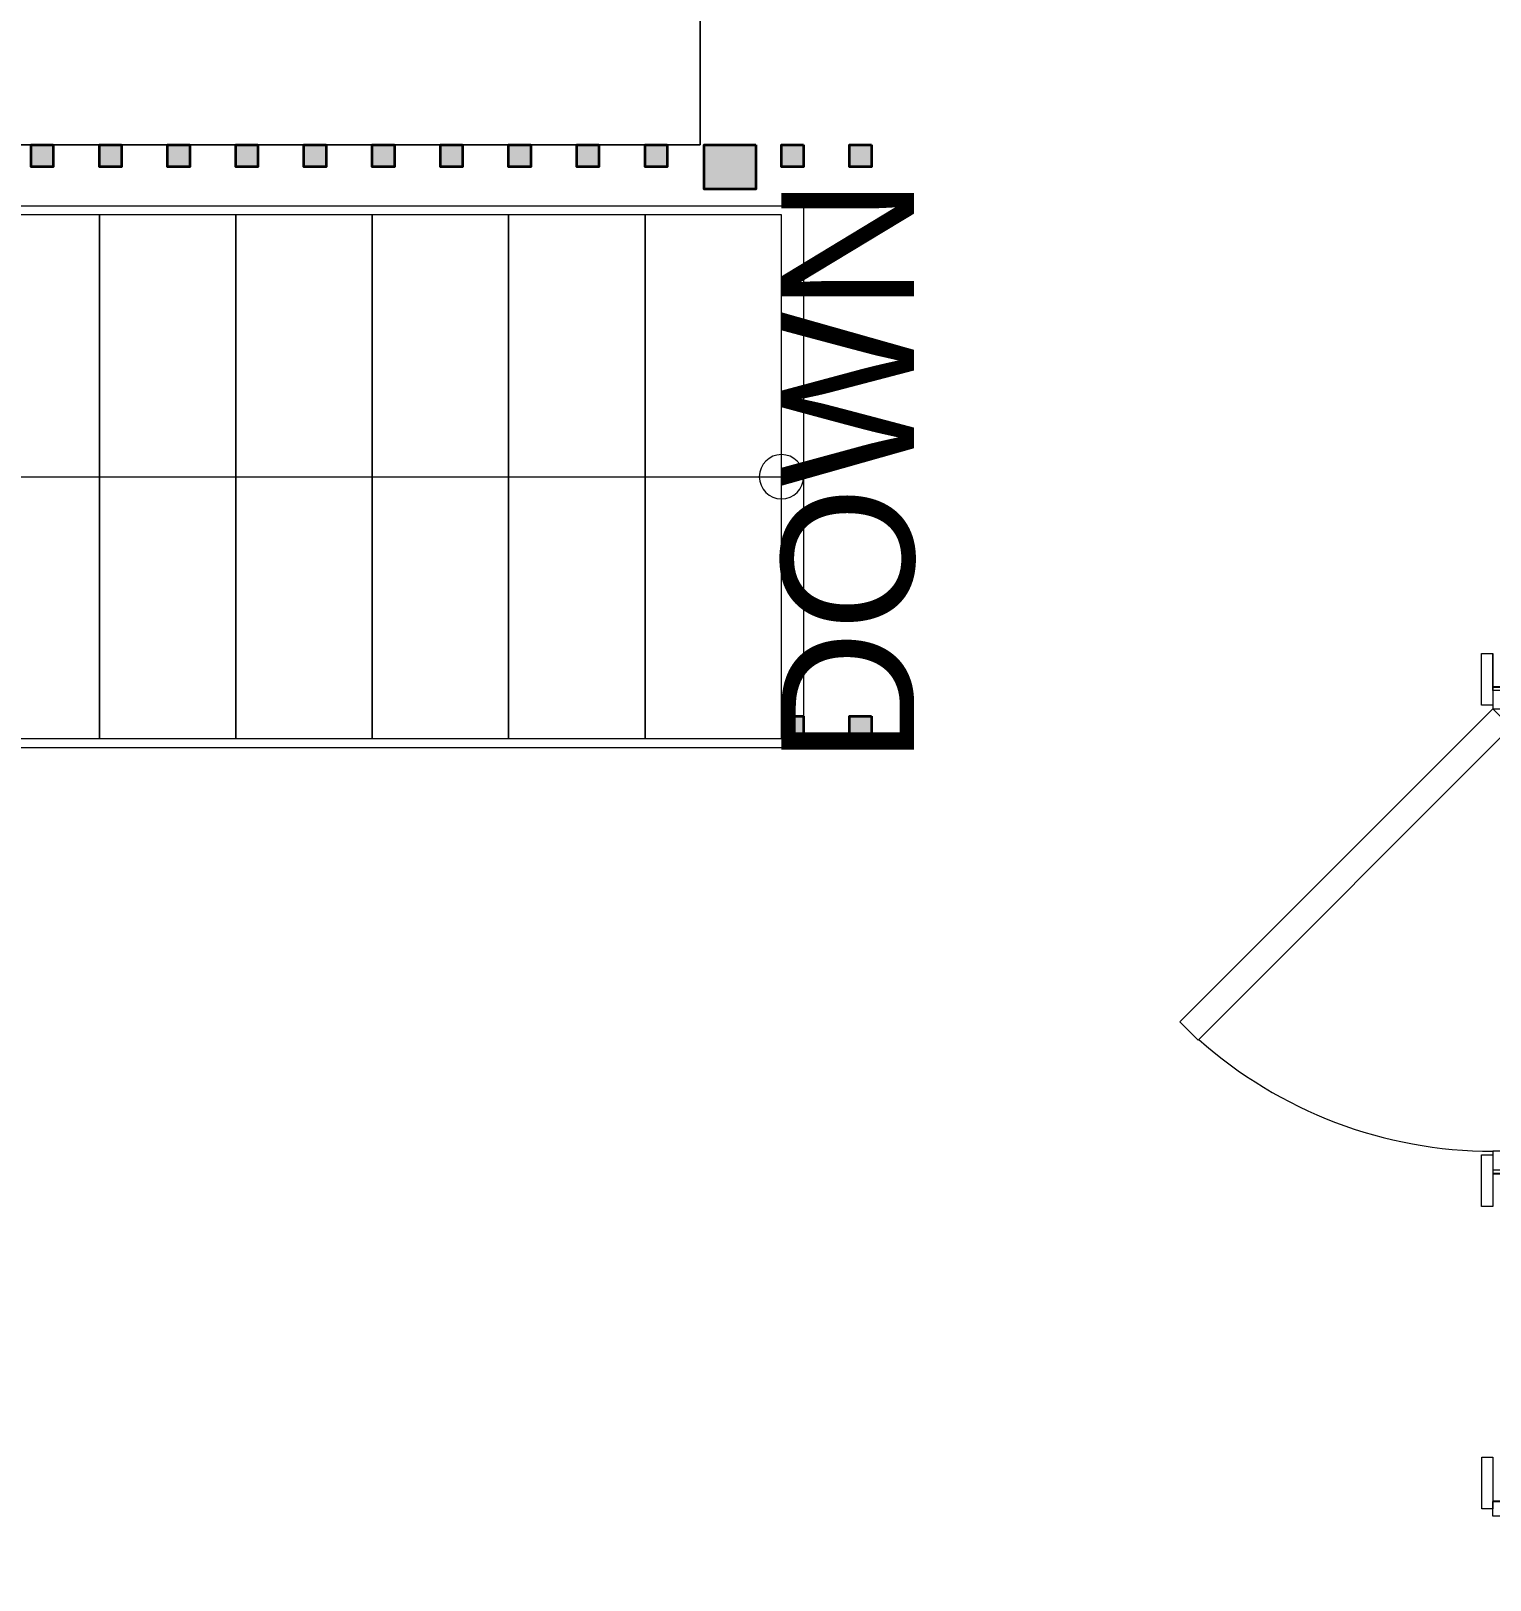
# Model space of a CAD drawing. Header units: inches. Extents: x -1094 to 3113, y -1192 to 2792.
# Drawn here: x 285.7 to 384.7, y 152.1 to 257.1 of the extents above; entities that cross this region are included whole.
import ezdxf

# ---------------------------------------------------------------- set-up
doc = ezdxf.new("R2010")
doc.units = ezdxf.units.IN
doc.header["$MEASUREMENT"] = 0
doc.linetypes.add('Wipeout_Contour', pattern=[39.370079, 0, -39.370079])
for name, color, linetype in [('A - FLOORS.3D', 7, 'Continuous'), ('A - STAIRS.3D', 7, 'Continuous'), ('Cover Fills', 7, 'Continuous'), ('New_A - RAILINGS.3D', 7, 'Continuous'), ('New_A - WALLS - INTERIOR.3D', 7, 'Continuous'), ('New_Doors', 7, 'Continuous')]:
    doc.layers.add(name, color=color, linetype=linetype)
for name, color, linetype, lineweight in [('A - FLOORS.3D_Pen_No__121', 7, 'Continuous', 18), ('A - STAIRS.3D_Pen_No__1', 7, 'Continuous', 18), ('A - STAIRS.3D_Pen_No__7', 7, 'Continuous', 18), ('New_A - RAILINGS.3D_Pen_No__1', 7, 'Continuous', 35), ('New_Cut Fills_Pen_No__131', 8, 'Continuous', 9), ('New_Doors_Pen_No__143', 7, 'Continuous', 18), ('New_Doors_Pen_No__144', 7, 'Continuous', 25), ('New_Doors_Pen_No__3', 7, 'Continuous', 18), ('New_Doors_Pen_No__6', 7, 'Continuous', 9)]:
    doc.layers.add(name, color=color, linetype=linetype, lineweight=lineweight)
doc.styles.add('GENERATED_STYLE_1', font='Arial.ttf')

# ---------------------------------------------------------------- blocks, each defined once
blk = doc.blocks.new('Slab_6', base_point=(0.5, 249.38))
at = {"layer": 'A - FLOORS.3D_Pen_No__121', "color": 7, "linetype": 'Continuous', "lineweight": 18, "flags": 128}
for points in [[(0.5, 249.38), (0.5, 38.5), (4.62, 38.5), (4.62, 0.5), (188.25, 0.5), (188.25, 38.5), (385.5, 38.5), (385.5, 0.5), (572.5, 0.5), (572.5, 194.25), (611.75, 194.25), (611.75, 408.5), (335.87, 408.5), (335.87, 377.37), (331.12, 377.37), (331.12, 249.38)], [(234.88, 208.5), (234.88, 245.25), (338.13, 245.25), (338.13, 208.5)]]:
    blk.add_lwpolyline(points, close=True, dxfattribs=at)
blk = doc.blocks.new('Slab_8', base_point=(0.5, 539.5))
at = {"layer": 'A - FLOORS.3D_Pen_No__121', "color": 7, "linetype": 'Continuous', "lineweight": 18, "flags": 128}
blk.add_lwpolyline([(0.5, 539.5), (0.5, 249.38), (331.12, 249.38), (331.12, 431.62), (335.25, 431.62), (335.25, 539.5)], close=True, dxfattribs=at)
blk = doc.blocks.new('Rectangular Door Opening 26[11]')
at = {"layer": 'New_Doors_Pen_No__143', "color": 7, "linetype": 'Continuous', "lineweight": 18}
for p, q in [((384.875, 160.375), (384.875, 157.375)), ((389.625, 160.375), (389.625, 157.375)), ((384.875, 61.375), (384.875, 58.375)), ((389.625, 61.375), (389.625, 58.375))]:
    blk.add_line(p, q, dxfattribs=at)
at = {"layer": 'New_Doors_Pen_No__144', "color": 7, "linetype": 'Continuous', "lineweight": 25}
for p, q in [((385.5, 157.375), (384.875, 157.375)), ((389, 157.375), (385.5, 157.375)), ((389.625, 157.375), (389, 157.375)), ((385.5, 61.375), (384.875, 61.375)), ((389, 61.375), (385.5, 61.375)), ((389.625, 61.375), (389, 61.375))]:
    blk.add_line(p, q, dxfattribs=at)
at = {"layer": 'New_Doors_Pen_No__3', "color": 7, "linetype": 'Continuous', "lineweight": 18}
for p, q in [((384.125, 156.875), (384.125, 160.375)), ((384.125, 160.375), (384.875, 160.375)), ((384.875, 160.375), (384.875, 156.875)), ((389.625, 156.875), (389.625, 160.375)), ((389.625, 160.375), (390.375, 160.375)), ((390.375, 160.375), (390.375, 156.875)), ((384.875, 156.875), (384.125, 156.875)), ((384.875, 156.375), (384.875, 157.375)), ((384.875, 157.375), (389.625, 157.375)), ((389.625, 157.375), (389.625, 156.375)), ((390.375, 156.875), (389.625, 156.875)), ((389.625, 156.375), (384.875, 156.375)), ((384.875, 61.375), (384.875, 62.375)), ((384.875, 62.375), (389.625, 62.375)), ((389.625, 62.375), (389.625, 61.375)), ((384.125, 58.375), (384.125, 61.875)), ((384.125, 61.875), (384.875, 61.875)), ((384.875, 61.875), (384.875, 58.375)), ((389.625, 61.375), (384.875, 61.375)), ((389.625, 58.375), (389.625, 61.875)), ((389.625, 61.875), (390.375, 61.875)), ((390.375, 61.875), (390.375, 58.375)), ((384.875, 58.375), (384.125, 58.375)), ((390.375, 58.375), (389.625, 58.375))]:
    blk.add_line(p, q, dxfattribs=at)
blk = doc.blocks.new('D1 26[12]')
at = {"layer": 'New_Doors_Pen_No__143', "color": 7, "linetype": 'Continuous', "lineweight": 18}
for p, q in [((384.87, 212.63), (384.87, 214.88)), ((384.87, 212.63), (384.87, 214.88)), ((389.62, 212.63), (389.62, 214.88)), ((389.62, 212.63), (389.62, 214.88)), ((384.87, 179.63), (384.87, 177.38)), ((384.87, 179.63), (384.87, 177.38)), ((389.62, 179.63), (389.62, 177.38)), ((389.62, 179.63), (389.62, 177.38))]:
    blk.add_line(p, q, dxfattribs=at)
at = {"layer": 'New_Doors_Pen_No__144', "color": 7, "linetype": 'Continuous', "lineweight": 25}
for p, q in [((384.87, 212.63), (385.5, 212.63)), ((384.87, 212.63), (385.5, 212.63)), ((385.5, 212.63), (389, 212.63)), ((385.5, 212.63), (389, 212.63)), ((389, 212.63), (389.62, 212.63)), ((389, 212.63), (389.62, 212.63)), ((384.87, 179.63), (385.5, 179.63)), ((384.87, 179.63), (385.5, 179.63)), ((385.5, 179.63), (389, 179.63)), ((385.5, 179.63), (389, 179.63)), ((389, 179.63), (389.62, 179.63)), ((389, 179.63), (389.62, 179.63))]:
    blk.add_line(p, q, dxfattribs=at)
at = {"layer": 'New_Doors_Pen_No__3', "color": 7, "linetype": 'Continuous', "lineweight": 18}
for p, q in [((384.12, 211.38), (384.12, 214.88)), ((384.12, 214.88), (384.87, 214.88)), ((384.87, 214.88), (384.87, 211.38)), ((389.62, 211.38), (389.62, 214.88)), ((389.62, 214.88), (390.37, 214.88)), ((390.37, 214.88), (390.37, 211.38)), ((384.87, 212.38), (384.87, 212.63)), ((384.87, 212.63), (389.62, 212.63)), ((389.62, 212.38), (384.87, 212.38)), ((384.87, 212.38), (384.87, 211.13)), ((389.62, 212.38), (389.62, 212.63)), ((389.62, 211.13), (389.62, 212.38)), ((384.87, 211.38), (384.12, 211.38)), ((390.37, 211.38), (389.62, 211.38)), ((384.87, 211.13), (363.66, 189.91)), ((384.87, 211.13), (389.62, 211.13)), ((386.11, 209.89), (384.87, 211.13)), ((364.9, 188.67), (386.11, 209.89)), ((363.66, 189.91), (364.9, 188.67)), ((384.12, 177.38), (384.12, 180.88)), ((384.12, 180.88), (384.87, 180.88)), ((389.62, 181.13), (384.87, 181.13)), ((384.87, 181.13), (384.87, 179.88)), ((384.87, 180.88), (384.87, 177.38)), ((389.62, 179.88), (389.62, 181.13)), ((389.62, 177.38), (389.62, 180.88)), ((389.62, 180.88), (390.37, 180.88)), ((390.37, 180.88), (390.37, 177.38)), ((384.87, 179.88), (384.87, 179.63)), ((384.87, 179.88), (389.62, 179.88)), ((384.87, 179.63), (389.62, 179.63)), ((389.62, 179.88), (389.62, 179.63)), ((384.87, 177.38), (384.12, 177.38)), ((390.37, 177.38), (389.62, 177.38))]:
    blk.add_line(p, q, dxfattribs=at)
at = {"layer": 'New_Doors_Pen_No__6', "color": 7, "linetype": 'Continuous', "lineweight": 9}
blk.add_arc((384.87, 211.13), 30, 228.3442, 270, dxfattribs=at)
blk = doc.blocks.new('Wall_27', base_point=(385.5, 249.37))
at = {"layer": 'New_Doors', "color": 7, "linetype": 'Continuous', "lineweight": 18}
for name in ['D1 26[12]', 'Rectangular Door Opening 26[11]']:
    blk.add_blockref(name, (0, 0), dxfattribs=at)
blk = doc.blocks.new('Column_8', base_point=(286.5, 248.62))
at = {"layer": 'New_Cut Fills_Pen_No__131', "linetype": 'Continuous', "lineweight": 0, "true_color": 0x131313}
blk.add_hatch(color=250, dxfattribs=at).paths.add_polyline_path([(287.25, 249.37), (285.75, 249.37), (285.75, 247.87), (287.25, 247.87)])
at = {"layer": 'New_A - RAILINGS.3D_Pen_No__1', "color": 7, "linetype": 'Continuous', "lineweight": 35, "flags": 128}
blk.add_lwpolyline([(287.25, 249.37), (287.25, 247.87), (285.75, 247.87), (285.75, 249.37)], close=True, dxfattribs=at)
blk = doc.blocks.new('Column_9', base_point=(291.13, 248.62))
at = {"layer": 'New_Cut Fills_Pen_No__131', "linetype": 'Continuous', "lineweight": 0, "true_color": 0x131313}
blk.add_hatch(color=250, dxfattribs=at).paths.add_polyline_path([(291.88, 249.37), (290.38, 249.37), (290.38, 247.87), (291.88, 247.87)])
at = {"layer": 'New_A - RAILINGS.3D_Pen_No__1', "color": 7, "linetype": 'Continuous', "lineweight": 35, "flags": 128}
blk.add_lwpolyline([(291.88, 249.37), (291.88, 247.87), (290.38, 247.87), (290.38, 249.37)], close=True, dxfattribs=at)
blk = doc.blocks.new('Column_10', base_point=(295.75, 248.62))
at = {"layer": 'New_Cut Fills_Pen_No__131', "linetype": 'Continuous', "lineweight": 0, "true_color": 0x131313}
blk.add_hatch(color=250, dxfattribs=at).paths.add_polyline_path([(296.5, 249.37), (295, 249.37), (295, 247.87), (296.5, 247.87)])
at = {"layer": 'New_A - RAILINGS.3D_Pen_No__1', "color": 7, "linetype": 'Continuous', "lineweight": 35, "flags": 128}
blk.add_lwpolyline([(296.5, 249.37), (296.5, 247.87), (295, 247.87), (295, 249.37)], close=True, dxfattribs=at)
blk = doc.blocks.new('Column_11', base_point=(300.38, 248.62))
at = {"layer": 'New_Cut Fills_Pen_No__131', "linetype": 'Continuous', "lineweight": 0, "true_color": 0x131313}
blk.add_hatch(color=250, dxfattribs=at).paths.add_polyline_path([(301.13, 249.37), (299.63, 249.37), (299.63, 247.87), (301.13, 247.87)])
at = {"layer": 'New_A - RAILINGS.3D_Pen_No__1', "color": 7, "linetype": 'Continuous', "lineweight": 35, "flags": 128}
blk.add_lwpolyline([(301.13, 249.37), (301.13, 247.87), (299.63, 247.87), (299.63, 249.37)], close=True, dxfattribs=at)
blk = doc.blocks.new('Column_12', base_point=(305, 248.62))
at = {"layer": 'New_Cut Fills_Pen_No__131', "linetype": 'Continuous', "lineweight": 0, "true_color": 0x131313}
blk.add_hatch(color=250, dxfattribs=at).paths.add_polyline_path([(305.75, 249.37), (304.25, 249.37), (304.25, 247.87), (305.75, 247.87)])
at = {"layer": 'New_A - RAILINGS.3D_Pen_No__1', "color": 7, "linetype": 'Continuous', "lineweight": 35, "flags": 128}
blk.add_lwpolyline([(305.75, 249.37), (305.75, 247.87), (304.25, 247.87), (304.25, 249.37)], close=True, dxfattribs=at)
blk = doc.blocks.new('Column_13', base_point=(309.63, 248.62))
at = {"layer": 'New_Cut Fills_Pen_No__131', "linetype": 'Continuous', "lineweight": 0, "true_color": 0x131313}
blk.add_hatch(color=250, dxfattribs=at).paths.add_polyline_path([(310.38, 249.37), (308.88, 249.37), (308.88, 247.87), (310.38, 247.87)])
at = {"layer": 'New_A - RAILINGS.3D_Pen_No__1', "color": 7, "linetype": 'Continuous', "lineweight": 35, "flags": 128}
blk.add_lwpolyline([(310.38, 249.37), (310.38, 247.87), (308.88, 247.87), (308.88, 249.37)], close=True, dxfattribs=at)
blk = doc.blocks.new('Column_14', base_point=(314.25, 248.62))
at = {"layer": 'New_Cut Fills_Pen_No__131', "linetype": 'Continuous', "lineweight": 0, "true_color": 0x131313}
blk.add_hatch(color=250, dxfattribs=at).paths.add_polyline_path([(315, 249.37), (313.5, 249.37), (313.5, 247.87), (315, 247.87)])
at = {"layer": 'New_A - RAILINGS.3D_Pen_No__1', "color": 7, "linetype": 'Continuous', "lineweight": 35, "flags": 128}
blk.add_lwpolyline([(315, 249.37), (315, 247.87), (313.5, 247.87), (313.5, 249.37)], close=True, dxfattribs=at)
blk = doc.blocks.new('Column_15', base_point=(318.88, 248.62))
at = {"layer": 'New_Cut Fills_Pen_No__131', "linetype": 'Continuous', "lineweight": 0, "true_color": 0x131313}
blk.add_hatch(color=250, dxfattribs=at).paths.add_polyline_path([(319.63, 249.37), (318.13, 249.37), (318.13, 247.87), (319.63, 247.87)])
at = {"layer": 'New_A - RAILINGS.3D_Pen_No__1', "color": 7, "linetype": 'Continuous', "lineweight": 35, "flags": 128}
blk.add_lwpolyline([(319.63, 249.37), (319.63, 247.87), (318.13, 247.87), (318.13, 249.37)], close=True, dxfattribs=at)
blk = doc.blocks.new('Column_16', base_point=(323.5, 248.62))
at = {"layer": 'New_Cut Fills_Pen_No__131', "linetype": 'Continuous', "lineweight": 0, "true_color": 0x131313}
blk.add_hatch(color=250, dxfattribs=at).paths.add_polyline_path([(324.25, 249.37), (322.75, 249.37), (322.75, 247.87), (324.25, 247.87)])
at = {"layer": 'New_A - RAILINGS.3D_Pen_No__1', "color": 7, "linetype": 'Continuous', "lineweight": 35, "flags": 128}
blk.add_lwpolyline([(324.25, 249.37), (324.25, 247.87), (322.75, 247.87), (322.75, 249.37)], close=True, dxfattribs=at)
blk = doc.blocks.new('Column_31', base_point=(286.5, 209.88))
at = {"layer": 'New_Cut Fills_Pen_No__131', "linetype": 'Continuous', "lineweight": 0, "true_color": 0x131313}
blk.add_hatch(color=250, dxfattribs=at).paths.add_polyline_path([(287.25, 210.63), (285.75, 210.63), (285.75, 209.13), (287.25, 209.13)])
at = {"layer": 'New_A - RAILINGS.3D_Pen_No__1', "color": 7, "linetype": 'Continuous', "lineweight": 35, "flags": 128}
blk.add_lwpolyline([(287.25, 210.63), (287.25, 209.13), (285.75, 209.13), (285.75, 210.63)], close=True, dxfattribs=at)
blk = doc.blocks.new('Column_32', base_point=(291.13, 209.88))
at = {"layer": 'New_Cut Fills_Pen_No__131', "linetype": 'Continuous', "lineweight": 0, "true_color": 0x131313}
blk.add_hatch(color=250, dxfattribs=at).paths.add_polyline_path([(291.88, 210.63), (290.38, 210.63), (290.38, 209.13), (291.88, 209.13)])
at = {"layer": 'New_A - RAILINGS.3D_Pen_No__1', "color": 7, "linetype": 'Continuous', "lineweight": 35, "flags": 128}
blk.add_lwpolyline([(291.88, 210.63), (291.88, 209.13), (290.38, 209.13), (290.38, 210.63)], close=True, dxfattribs=at)
blk = doc.blocks.new('Column_33', base_point=(295.75, 209.88))
at = {"layer": 'New_Cut Fills_Pen_No__131', "linetype": 'Continuous', "lineweight": 0, "true_color": 0x131313}
blk.add_hatch(color=250, dxfattribs=at).paths.add_polyline_path([(296.5, 210.63), (295, 210.63), (295, 209.13), (296.5, 209.13)])
at = {"layer": 'New_A - RAILINGS.3D_Pen_No__1', "color": 7, "linetype": 'Continuous', "lineweight": 35, "flags": 128}
blk.add_lwpolyline([(296.5, 210.63), (296.5, 209.13), (295, 209.13), (295, 210.63)], close=True, dxfattribs=at)
blk = doc.blocks.new('Column_34', base_point=(300.38, 209.88))
at = {"layer": 'New_Cut Fills_Pen_No__131', "linetype": 'Continuous', "lineweight": 0, "true_color": 0x131313}
blk.add_hatch(color=250, dxfattribs=at).paths.add_polyline_path([(301.13, 210.63), (299.63, 210.63), (299.63, 209.13), (301.13, 209.13)])
at = {"layer": 'New_A - RAILINGS.3D_Pen_No__1', "color": 7, "linetype": 'Continuous', "lineweight": 35, "flags": 128}
blk.add_lwpolyline([(301.13, 210.63), (301.13, 209.13), (299.63, 209.13), (299.63, 210.63)], close=True, dxfattribs=at)
blk = doc.blocks.new('Column_35', base_point=(305, 209.88))
at = {"layer": 'New_Cut Fills_Pen_No__131', "linetype": 'Continuous', "lineweight": 0, "true_color": 0x131313}
blk.add_hatch(color=250, dxfattribs=at).paths.add_polyline_path([(305.75, 210.63), (304.25, 210.63), (304.25, 209.13), (305.75, 209.13)])
at = {"layer": 'New_A - RAILINGS.3D_Pen_No__1', "color": 7, "linetype": 'Continuous', "lineweight": 35, "flags": 128}
blk.add_lwpolyline([(305.75, 210.63), (305.75, 209.13), (304.25, 209.13), (304.25, 210.63)], close=True, dxfattribs=at)
blk = doc.blocks.new('Column_36', base_point=(309.63, 209.88))
at = {"layer": 'New_Cut Fills_Pen_No__131', "linetype": 'Continuous', "lineweight": 0, "true_color": 0x131313}
blk.add_hatch(color=250, dxfattribs=at).paths.add_polyline_path([(310.38, 210.63), (308.88, 210.63), (308.88, 209.13), (310.38, 209.13)])
at = {"layer": 'New_A - RAILINGS.3D_Pen_No__1', "color": 7, "linetype": 'Continuous', "lineweight": 35, "flags": 128}
blk.add_lwpolyline([(310.38, 210.63), (310.38, 209.13), (308.88, 209.13), (308.88, 210.63)], close=True, dxfattribs=at)
blk = doc.blocks.new('Column_37', base_point=(314.25, 209.88))
at = {"layer": 'New_Cut Fills_Pen_No__131', "linetype": 'Continuous', "lineweight": 0, "true_color": 0x131313}
blk.add_hatch(color=250, dxfattribs=at).paths.add_polyline_path([(315, 210.63), (313.5, 210.63), (313.5, 209.13), (315, 209.13)])
at = {"layer": 'New_A - RAILINGS.3D_Pen_No__1', "color": 7, "linetype": 'Continuous', "lineweight": 35, "flags": 128}
blk.add_lwpolyline([(315, 210.63), (315, 209.13), (313.5, 209.13), (313.5, 210.63)], close=True, dxfattribs=at)
blk = doc.blocks.new('Column_38', base_point=(318.88, 209.88))
at = {"layer": 'New_Cut Fills_Pen_No__131', "linetype": 'Continuous', "lineweight": 0, "true_color": 0x131313}
blk.add_hatch(color=250, dxfattribs=at).paths.add_polyline_path([(319.63, 210.63), (318.13, 210.63), (318.13, 209.13), (319.63, 209.13)])
at = {"layer": 'New_A - RAILINGS.3D_Pen_No__1', "color": 7, "linetype": 'Continuous', "lineweight": 35, "flags": 128}
blk.add_lwpolyline([(319.63, 210.63), (319.63, 209.13), (318.13, 209.13), (318.13, 210.63)], close=True, dxfattribs=at)
blk = doc.blocks.new('Column_39', base_point=(323.5, 209.88))
at = {"layer": 'New_Cut Fills_Pen_No__131', "linetype": 'Continuous', "lineweight": 0, "true_color": 0x131313}
blk.add_hatch(color=250, dxfattribs=at).paths.add_polyline_path([(324.25, 210.63), (322.75, 210.63), (322.75, 209.13), (324.25, 209.13)])
at = {"layer": 'New_A - RAILINGS.3D_Pen_No__1', "color": 7, "linetype": 'Continuous', "lineweight": 35, "flags": 128}
blk.add_lwpolyline([(324.25, 210.63), (324.25, 209.13), (322.75, 209.13), (322.75, 210.63)], close=True, dxfattribs=at)
blk = doc.blocks.new('Column_40', base_point=(328.13, 209.88))
at = {"layer": 'New_Cut Fills_Pen_No__131', "linetype": 'Continuous', "lineweight": 0, "true_color": 0x131313}
blk.add_hatch(color=250, dxfattribs=at).paths.add_polyline_path([(328.88, 210.63), (327.38, 210.63), (327.38, 209.13), (328.88, 209.13)])
at = {"layer": 'New_A - RAILINGS.3D_Pen_No__1', "color": 7, "linetype": 'Continuous', "lineweight": 35, "flags": 128}
blk.add_lwpolyline([(328.88, 210.63), (328.88, 209.13), (327.38, 209.13), (327.38, 210.63)], close=True, dxfattribs=at)
blk = doc.blocks.new('Column_41', base_point=(332.75, 209.88))
at = {"layer": 'New_Cut Fills_Pen_No__131', "linetype": 'Continuous', "lineweight": 0, "true_color": 0x131313}
blk.add_hatch(color=250, dxfattribs=at).paths.add_polyline_path([(333.5, 210.63), (332, 210.63), (332, 209.13), (333.5, 209.13)])
at = {"layer": 'New_A - RAILINGS.3D_Pen_No__1', "color": 7, "linetype": 'Continuous', "lineweight": 35, "flags": 128}
blk.add_lwpolyline([(333.5, 210.63), (333.5, 209.13), (332, 209.13), (332, 210.63)], close=True, dxfattribs=at)
blk = doc.blocks.new('Column_42', base_point=(337.38, 209.88))
at = {"layer": 'New_Cut Fills_Pen_No__131', "linetype": 'Continuous', "lineweight": 0, "true_color": 0x131313}
blk.add_hatch(color=250, dxfattribs=at).paths.add_polyline_path([(338.13, 210.63), (336.63, 210.63), (336.63, 209.13), (338.13, 209.13)])
at = {"layer": 'New_A - RAILINGS.3D_Pen_No__1', "color": 7, "linetype": 'Continuous', "lineweight": 35, "flags": 128}
blk.add_lwpolyline([(338.13, 210.63), (338.13, 209.13), (336.63, 209.13), (336.63, 210.63)], close=True, dxfattribs=at)
blk = doc.blocks.new('Column_43', base_point=(342, 209.88))
at = {"layer": 'New_Cut Fills_Pen_No__131', "linetype": 'Continuous', "lineweight": 0, "true_color": 0x131313}
blk.add_hatch(color=250, dxfattribs=at).paths.add_polyline_path([(342.75, 210.63), (341.25, 210.63), (341.25, 209.13), (342.75, 209.13)])
at = {"layer": 'New_A - RAILINGS.3D_Pen_No__1', "color": 7, "linetype": 'Continuous', "lineweight": 35, "flags": 128}
blk.add_lwpolyline([(342.75, 210.63), (342.75, 209.13), (341.25, 209.13), (341.25, 210.63)], close=True, dxfattribs=at)
blk = doc.blocks.new('Column_44', base_point=(328.13, 248.62))
at = {"layer": 'New_Cut Fills_Pen_No__131', "linetype": 'Continuous', "lineweight": 0, "true_color": 0x131313}
blk.add_hatch(color=250, dxfattribs=at).paths.add_polyline_path([(328.88, 249.37), (327.38, 249.37), (327.38, 247.87), (328.88, 247.87)])
at = {"layer": 'New_A - RAILINGS.3D_Pen_No__1', "color": 7, "linetype": 'Continuous', "lineweight": 35, "flags": 128}
blk.add_lwpolyline([(328.88, 249.37), (328.88, 247.87), (327.38, 247.87), (327.38, 249.37)], close=True, dxfattribs=at)
blk = doc.blocks.new('Column_45', base_point=(333.15, 247.87))
at = {"layer": 'New_Cut Fills_Pen_No__131', "linetype": 'Continuous', "lineweight": 0, "true_color": 0x131313}
blk.add_hatch(color=250, dxfattribs=at).paths.add_polyline_path([(334.9, 249.37), (331.4, 249.37), (331.4, 246.37), (334.9, 246.37)])
at = {"layer": 'New_A - RAILINGS.3D_Pen_No__1', "color": 7, "linetype": 'Continuous', "lineweight": 35, "flags": 128}
blk.add_lwpolyline([(334.9, 249.37), (334.9, 246.37), (331.4, 246.37), (331.4, 249.37)], close=True, dxfattribs=at)
blk = doc.blocks.new('Column_46', base_point=(337.38, 248.62))
at = {"layer": 'New_Cut Fills_Pen_No__131', "linetype": 'Continuous', "lineweight": 0, "true_color": 0x131313}
blk.add_hatch(color=250, dxfattribs=at).paths.add_polyline_path([(338.13, 249.37), (336.63, 249.37), (336.63, 247.87), (338.13, 247.87)])
at = {"layer": 'New_A - RAILINGS.3D_Pen_No__1', "color": 7, "linetype": 'Continuous', "lineweight": 35, "flags": 128}
blk.add_lwpolyline([(338.13, 249.37), (338.13, 247.87), (336.63, 247.87), (336.63, 249.37)], close=True, dxfattribs=at)
blk = doc.blocks.new('Column_47', base_point=(342, 248.62))
at = {"layer": 'New_Cut Fills_Pen_No__131', "linetype": 'Continuous', "lineweight": 0, "true_color": 0x131313}
blk.add_hatch(color=250, dxfattribs=at).paths.add_polyline_path([(342.75, 249.37), (341.25, 249.37), (341.25, 247.87), (342.75, 247.87)])
at = {"layer": 'New_A - RAILINGS.3D_Pen_No__1', "color": 7, "linetype": 'Continuous', "lineweight": 35, "flags": 128}
blk.add_lwpolyline([(342.75, 249.37), (342.75, 247.87), (341.25, 247.87), (341.25, 249.37)], close=True, dxfattribs=at)
blk = doc.blocks.new('Stair_2')
at = {"color": 254, "linetype": 'Wipeout_Contour', "lineweight": 0, "ltscale": 1461.987276}
blk.add_wipeout([(281.13, 244.63), (274.24, 244.63), (277.59, 228.83), (281.13, 228.83)], dxfattribs=at).dxf.layer = 'Cover Fills'
at = {"layer": 'A - STAIRS.3D_Pen_No__1', "color": 7, "linetype": 'Continuous', "lineweight": 18}
blk.add_line((281.13, 244.63), (274.24, 244.63), dxfattribs=at)
at = {"color": 254, "linetype": 'Wipeout_Contour', "lineweight": 0, "ltscale": 1427.159976}
blk.add_wipeout([(274.42, 224.92), (278.42, 224.92), (281.13, 212.22), (281.13, 228.58)], dxfattribs=at).dxf.layer = 'Cover Fills'
at = {"layer": 'A - STAIRS.3D_Pen_No__1', "color": 7, "linetype": 'Continuous', "lineweight": 35}
for p, q in [((273.6, 247.62), (277.59, 228.83)), ((274.42, 224.92), (278.42, 224.92))]:
    blk.add_line(p, q, dxfattribs=at)
at = {"layer": 'A - STAIRS.3D_Pen_No__1', "color": 7, "linetype": 'Continuous', "lineweight": 18}
for p, q in [((281.13, 228.83), (281.13, 244.63)), ((281.13, 212.22), (281.13, 228.58))]:
    blk.add_line(p, q, dxfattribs=at)
at = {"color": 254, "linetype": 'Wipeout_Contour', "lineweight": 0, "ltscale": 2902.249819}
blk.add_wipeout([(281.13, 212.22), (281.78, 209.12), (290.38, 209.12), (290.38, 244.63), (281.13, 244.63), (281.13, 228.83), (281.59, 228.83), (281.13, 228.58)], dxfattribs=at).dxf.layer = 'Cover Fills'
at = {"layer": 'A - STAIRS.3D_Pen_No__1', "color": 7, "linetype": 'Continuous', "lineweight": 18}
for p, q in [((281.13, 244.63), (281.13, 228.83)), ((290.38, 244.63), (281.13, 244.63)), ((290.38, 209.12), (290.38, 244.63)), ((282.01, 231.37), (278.01, 226.87)), ((281.13, 228.58), (281.13, 212.22)), ((278.01, 226.87), (282.01, 222.37)), ((281.78, 209.12), (290.38, 209.12))]:
    blk.add_line(p, q, dxfattribs=at)
at = {"layer": 'A - STAIRS.3D_Pen_No__1', "color": 7, "linetype": 'Continuous', "lineweight": 35}
for p, q in [((281.59, 228.83), (274.42, 224.92)), ((277.59, 228.83), (281.59, 228.83)), ((278.42, 224.92), (282.42, 206.12))]:
    blk.add_line(p, q, dxfattribs=at)
at = {"color": 254, "linetype": 'Wipeout_Contour', "lineweight": 0, "ltscale": 1489.659147}
blk.add_wipeout([(290.38, 244.63), (290.38, 209.12), (299.63, 209.12), (299.63, 244.63)], dxfattribs=at).dxf.layer = 'Cover Fills'
at = {"layer": 'A - STAIRS.3D_Pen_No__1', "color": 7, "linetype": 'Continuous', "lineweight": 18}
for p, q in [((290.38, 244.63), (290.38, 209.12)), ((299.63, 244.63), (290.38, 244.63)), ((299.63, 209.12), (299.63, 244.63)), ((290.38, 209.12), (299.63, 209.12))]:
    blk.add_line(p, q, dxfattribs=at)
at = {"color": 254, "linetype": 'Wipeout_Contour', "lineweight": 0, "ltscale": 1519.158291}
blk.add_wipeout([(299.63, 244.63), (299.63, 209.12), (308.88, 209.12), (308.88, 244.63)], dxfattribs=at).dxf.layer = 'Cover Fills'
at = {"layer": 'A - STAIRS.3D_Pen_No__1', "color": 7, "linetype": 'Continuous', "lineweight": 18}
for p, q in [((299.63, 244.63), (299.63, 209.12)), ((308.88, 244.63), (299.63, 244.63)), ((308.88, 209.12), (308.88, 244.63)), ((299.63, 209.12), (308.88, 209.12))]:
    blk.add_line(p, q, dxfattribs=at)
at = {"color": 254, "linetype": 'Wipeout_Contour', "lineweight": 0, "ltscale": 1548.978506}
blk.add_wipeout([(308.88, 244.63), (308.88, 209.12), (318.13, 209.12), (318.13, 244.63)], dxfattribs=at).dxf.layer = 'Cover Fills'
at = {"layer": 'A - STAIRS.3D_Pen_No__1', "color": 7, "linetype": 'Continuous', "lineweight": 18}
for p, q in [((308.88, 244.63), (308.88, 209.12)), ((318.13, 244.63), (308.88, 244.63)), ((318.13, 209.12), (318.13, 244.63)), ((308.88, 209.12), (318.13, 209.12))]:
    blk.add_line(p, q, dxfattribs=at)
at = {"color": 254, "linetype": 'Wipeout_Contour', "lineweight": 0, "ltscale": 1579.10164}
blk.add_wipeout([(318.13, 244.63), (318.13, 209.12), (327.38, 209.12), (327.38, 244.63)], dxfattribs=at).dxf.layer = 'Cover Fills'
at = {"layer": 'A - STAIRS.3D_Pen_No__1', "color": 7, "linetype": 'Continuous', "lineweight": 18}
for p, q in [((318.13, 244.63), (318.13, 209.12)), ((327.38, 244.63), (318.13, 244.63)), ((327.38, 209.12), (327.38, 244.63)), ((318.13, 209.12), (327.38, 209.12))]:
    blk.add_line(p, q, dxfattribs=at)
at = {"color": 254, "linetype": 'Wipeout_Contour', "lineweight": 0, "ltscale": 1609.510723}
blk.add_wipeout([(327.38, 244.63), (327.38, 209.12), (336.63, 209.12), (336.63, 244.63)], dxfattribs=at).dxf.layer = 'Cover Fills'
at = {"layer": 'A - STAIRS.3D_Pen_No__1', "color": 7, "linetype": 'Continuous', "lineweight": 18}
for p, q in [((327.38, 244.63), (327.38, 209.12)), ((336.63, 244.63), (327.38, 244.63)), ((336.63, 209.12), (336.63, 244.63)), ((278.01, 226.87), (327.38, 226.87)), ((327.38, 226.87), (336.63, 226.87)), ((327.38, 209.12), (336.63, 209.12))]:
    blk.add_line(p, q, dxfattribs=at)
for start, end in [(90, 270), (270, 90)]:
    blk.add_arc((336.63, 226.87), 1.5, start, end, dxfattribs=at)
at = {"layer": 'A - STAIRS.3D_Pen_No__7', "color": 7, "lineweight": 18, "insert": (341.19, 207.34), "char_height": 9, "attachment_point": 4, "rotation": 90, "style": 'GENERATED_STYLE_1'}
blk.add_mtext('\\A1;{\\pql;\\fArial|b0|i0|c0|p0;\\W1.000000;DOWN}', dxfattribs=at)

msp = doc.modelspace()

# ---------------------------------------------------------------- block references
at = {"layer": 'A - FLOORS.3D', "color": 7, "linetype": 'Continuous', "lineweight": 18}
for name, p in [('Slab_8', (0.5, 539.5)), ('Slab_6', (0.5, 249.37))]:
    msp.add_blockref(name, p, dxfattribs=at)
at = {"layer": 'New_A - RAILINGS.3D', "color": 7, "lineweight": 35}
for name, p in [('Column_8', (286.5, 248.62)), ('Column_9', (291.13, 248.62)), ('Column_10', (295.75, 248.62)), ('Column_11', (300.38, 248.62)), ('Column_12', (305, 248.62)), ('Column_13', (309.63, 248.62)), ('Column_14', (314.25, 248.62)), ('Column_15', (318.88, 248.62)), ('Column_16', (323.5, 248.62)), ('Column_44', (328.13, 248.62)), ('Column_45', (333.15, 247.87)), ('Column_46', (337.38, 248.62)), ('Column_47', (342, 248.62)), ('Column_31', (286.5, 209.88)), ('Column_32', (291.13, 209.88)), ('Column_33', (295.75, 209.88)), ('Column_34', (300.38, 209.88)), ('Column_35', (305, 209.88)), ('Column_36', (309.63, 209.88)), ('Column_37', (314.25, 209.88)), ('Column_38', (318.88, 209.88)), ('Column_39', (323.5, 209.88)), ('Column_40', (328.13, 209.88)), ('Column_41', (332.75, 209.88)), ('Column_42', (337.38, 209.88)), ('Column_43', (342, 209.88))]:
    msp.add_blockref(name, p, dxfattribs=at)

# ---------------------------------------------------------------- next in the draw order: block references
at = {"layer": 'A - STAIRS.3D', "color": 7, "linetype": 'Continuous', "lineweight": 35}
msp.add_blockref('Stair_2', (0, 0), dxfattribs=at)
at = {"layer": 'New_A - WALLS - INTERIOR.3D', "color": 7, "lineweight": 35}
msp.add_blockref('Wall_27', (385.5, 249.37), dxfattribs=at)

doc.saveas('drawing.dxf')
